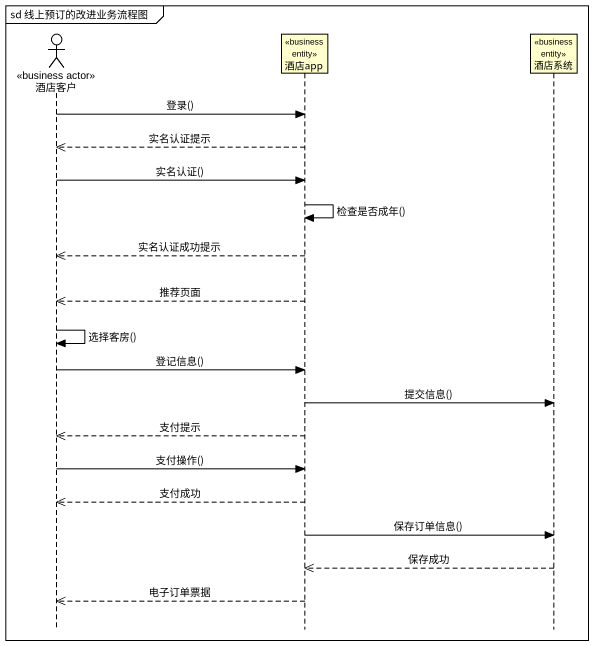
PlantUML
@startuml
mainframe sd 线上预订的改进业务流程图
hide footbox
actor 酒店客户 <<business actor>>
participant 酒店app <<business entity>>
participant 酒店系统 <<business entity>>

酒店客户 -> 酒店app : 登录()
酒店app -->> 酒店客户 : 实名认证提示
酒店客户 -> 酒店app : 实名认证()
酒店app -> 酒店app : 检查是否成年()
酒店app -->> 酒店客户 : 实名认证成功提示
酒店app -->> 酒店客户 : 推荐页面
酒店客户 -> 酒店客户 : 选择客房()
酒店客户 -> 酒店app : 登记信息()
酒店app -> 酒店系统 : 提交信息()
酒店app -->> 酒店客户 : 支付提示
酒店客户 -> 酒店app : 支付操作()
酒店app -->> 酒店客户 : 支付成功
酒店app -> 酒店系统 : 保存订单信息()
酒店系统 -->> 酒店app : 保存成功
酒店app -->> 酒店客户 : 电子订单票据
@enduml
